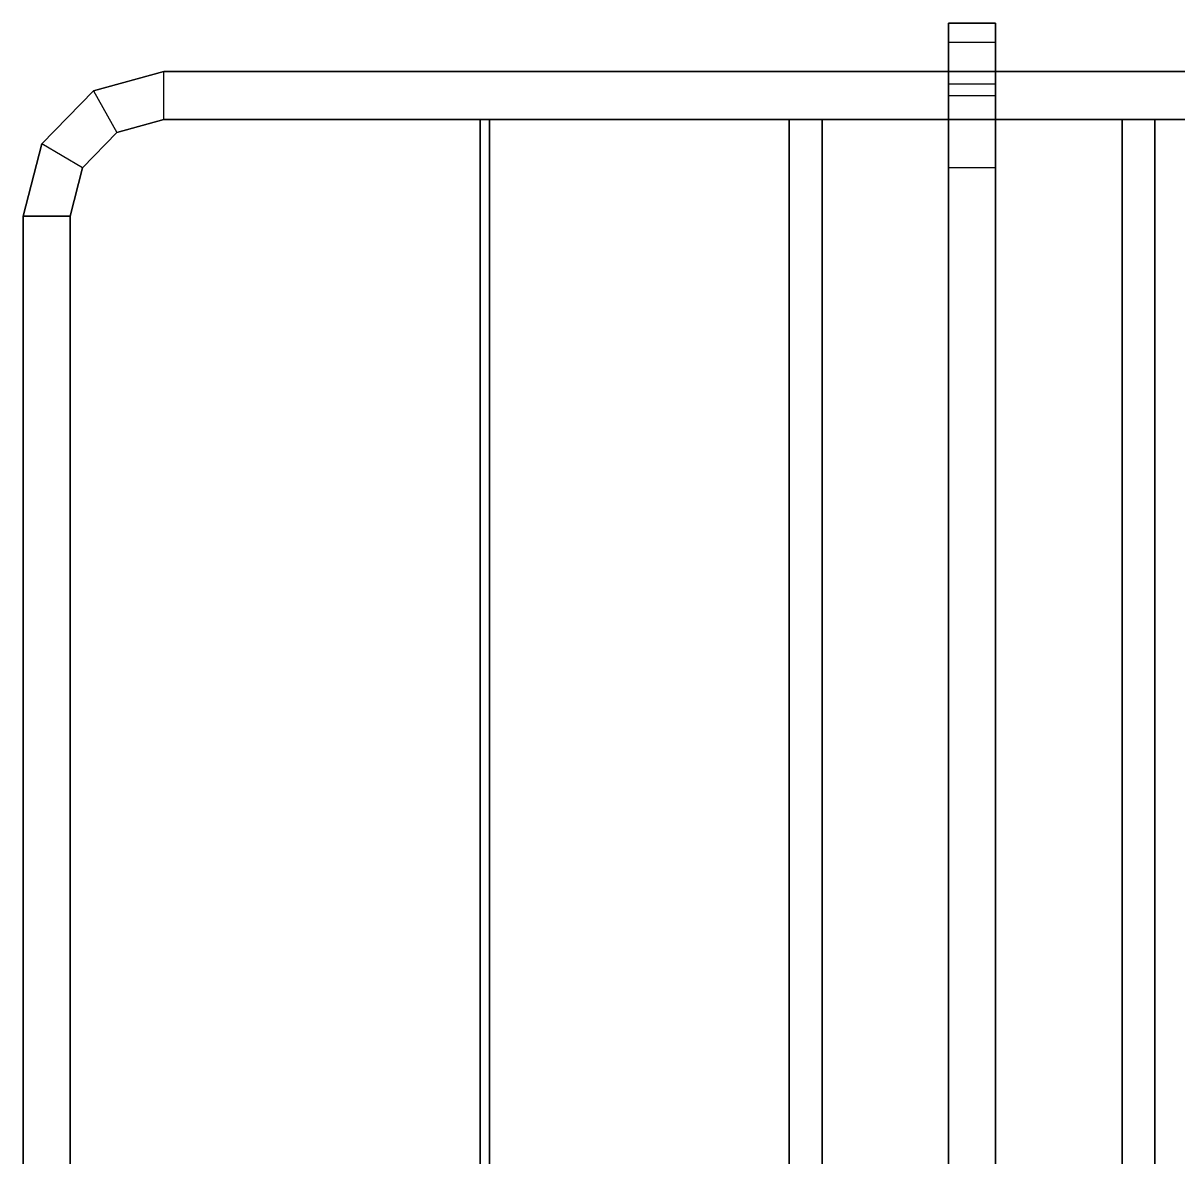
# Model space of a CAD drawing. Extents: x -5 to 335, y -500 to 0.
# Drawn here: x -4.9 to 90.9, y -125 to -31 of the extents above; entities that cross this region are included whole.
import ezdxf

# ---------------------------------------------------------------- set-up
doc = ezdxf.new("R2010")
doc.units = 0
doc.header["$MEASUREMENT"] = 0
doc.layers.add('ACESSORIO', color=7, linetype='CONTINUOUS')

msp = doc.modelspace()

# ---------------------------------------------------------------- linework, layer by layer
at = {"layer": 'ACESSORIO'}
for points in [[(75.78, -31, 130.23), (75.78, -31, 223.84), (71.89, -31, 223.84), (71.89, -31, 130.23)], [(71.89, -35, 130.23), (71.89, -31, 130.23), (71.89, -31, 223.84), (71.89, -35, 223.84)], [(75.78, -32.61, 124.13), (71.89, -32.61, 124.13), (71.89, -31, 130.23), (75.78, -31, 130.23)], [(71.89, -32.61, 124.13), (71.89, -36.07, 126.16), (71.89, -35, 130.23), (71.89, -31, 130.23)], [(75.78, -31, 450.73), (75.78, -31, 544.33), (71.89, -31, 544.33), (71.89, -31, 450.73)], [(71.89, -35, 450.73), (71.89, -31, 450.73), (71.89, -31, 544.33), (71.89, -35, 544.33)], [(75.78, -32.61, 444.62), (71.89, -32.61, 444.62), (71.89, -31, 450.73), (75.78, -31, 450.73)], [(71.89, -32.61, 444.62), (71.89, -36.07, 446.66), (71.89, -35, 450.73), (71.89, -31, 450.73)], [(75.78, -32.61, 765.12), (71.89, -32.61, 765.12), (71.89, -31, 771.22), (75.78, -31, 771.22)], [(75.78, -31, 771.22), (75.78, -31, 864.83), (71.89, -31, 864.83), (71.89, -31, 771.22)], [(71.89, -35, 771.22), (71.89, -31, 771.22), (71.89, -31, 864.83), (71.89, -35, 864.83)], [(71.89, -32.61, 765.12), (71.89, -36.07, 767.15), (71.89, -35, 771.22), (71.89, -31, 771.22)], [(71.89, -35, 1416.28), (71.89, -31, 1416.28), (71.89, -31, 1509.88), (71.89, -35, 1509.88)], [(75.78, -31, 1416.28), (75.78, -31, 1509.88), (71.89, -31, 1509.88), (71.89, -31, 1416.28)], [(75.78, -31, 1091.72), (75.78, -31, 1185.32), (71.89, -31, 1185.32), (71.89, -31, 1091.72)], [(71.89, -35, 1091.72), (71.89, -31, 1091.72), (71.89, -31, 1185.32), (71.89, -35, 1185.32)], [(75.78, -32.61, 1085.61), (71.89, -32.61, 1085.61), (71.89, -31, 1091.72), (75.78, -31, 1091.72)], [(71.89, -32.61, 1085.61), (71.89, -36.07, 1087.65), (71.89, -35, 1091.72), (71.89, -31, 1091.72)], [(75.78, -32.61, 1410.17), (71.89, -32.61, 1410.17), (71.89, -31, 1416.28), (75.78, -31, 1416.28)], [(71.89, -32.61, 1410.17), (71.89, -36.07, 1412.21), (71.89, -35, 1416.28), (71.89, -31, 1416.28)], [(75.78, -35, 223.84), (75.78, -35, 130.23), (75.78, -31, 130.23), (75.78, -31, 223.84)], [(75.78, -32.61, 124.13), (75.78, -36.07, 126.16), (75.78, -35, 130.23), (75.78, -31, 130.23)], [(75.78, -35, 544.33), (75.78, -35, 450.73), (75.78, -31, 450.73), (75.78, -31, 544.33)], [(75.78, -32.61, 444.62), (75.78, -36.07, 446.66), (75.78, -35, 450.73), (75.78, -31, 450.73)], [(75.78, -35, 864.83), (75.78, -35, 771.22), (75.78, -31, 771.22), (75.78, -31, 864.83)], [(75.78, -32.61, 765.12), (75.78, -36.07, 767.15), (75.78, -35, 771.22), (75.78, -31, 771.22)], [(75.78, -35, 1509.88), (75.78, -35, 1416.28), (75.78, -31, 1416.28), (75.78, -31, 1509.88)], [(75.78, -35, 1185.32), (75.78, -35, 1091.72), (75.78, -31, 1091.72), (75.78, -31, 1185.32)], [(75.78, -32.61, 1085.61), (75.78, -36.07, 1087.65), (75.78, -35, 1091.72), (75.78, -31, 1091.72)], [(75.78, -32.61, 1410.17), (75.78, -36.07, 1412.21), (75.78, -35, 1416.28), (75.78, -31, 1416.28)], [(71.89, -37, 119.66), (75.78, -37, 119.66), (75.78, -32.61, 124.13), (71.89, -32.61, 124.13)], [(71.89, -39, 123.18), (71.89, -37, 119.66), (71.89, -32.61, 124.13), (71.89, -36.07, 126.16)], [(71.89, -37, 440.16), (75.78, -37, 440.16), (75.78, -32.61, 444.62), (71.89, -32.61, 444.62)], [(71.89, -39, 443.68), (71.89, -37, 440.16), (71.89, -32.61, 444.62), (71.89, -36.07, 446.66)], [(71.89, -37, 760.65), (75.78, -37, 760.65), (75.78, -32.61, 765.12), (71.89, -32.61, 765.12)], [(71.89, -39, 764.17), (71.89, -37, 760.65), (71.89, -32.61, 765.12), (71.89, -36.07, 767.15)], [(71.89, -37, 1081.14), (75.78, -37, 1081.14), (75.78, -32.61, 1085.61), (71.89, -32.61, 1085.61)], [(71.89, -39, 1084.66), (71.89, -37, 1081.14), (71.89, -32.61, 1085.61), (71.89, -36.07, 1087.65)], [(71.89, -37, 1405.71), (75.78, -37, 1405.71), (75.78, -32.61, 1410.17), (71.89, -32.61, 1410.17)], [(71.89, -39, 1409.23), (71.89, -37, 1405.71), (71.89, -32.61, 1410.17), (71.89, -36.07, 1412.21)], [(75.78, -39, 123.18), (75.78, -37, 119.66), (75.78, -32.61, 124.13), (75.78, -36.07, 126.16)], [(75.78, -39, 443.68), (75.78, -37, 440.16), (75.78, -32.61, 444.62), (75.78, -36.07, 446.66)], [(75.78, -39, 764.17), (75.78, -37, 760.65), (75.78, -32.61, 765.12), (75.78, -36.07, 767.15)], [(75.78, -39, 1084.66), (75.78, -37, 1081.14), (75.78, -32.61, 1085.61), (75.78, -36.07, 1087.65)], [(75.78, -39, 1409.23), (75.78, -37, 1405.71), (75.78, -32.61, 1410.17), (75.78, -36.07, 1412.21)], [(0.98, -36.61, 223.84), (2.92, -40.07, 223.84), (6.81, -39, 223.84), (6.81, -35, 223.84)], [(0.98, -36.61, 219.77), (2.92, -40.07, 219.77), (6.81, -39, 219.77), (6.81, -35, 219.77)], [(0.98, -36.61, 219.77), (0.98, -36.61, 223.84), (6.81, -35, 223.84), (6.81, -35, 219.77)], [(0.98, -36.61, 170.93), (0.98, -36.61, 175), (6.81, -35, 175), (6.81, -35, 170.93)], [(0.98, -36.61, 170.93), (2.92, -40.07, 170.93), (6.81, -39, 170.93), (6.81, -35, 170.93)], [(0.98, -36.61, 175), (2.92, -40.07, 175), (6.81, -39, 175), (6.81, -35, 175)], [(0.98, -36.61, 126.16), (2.92, -40.07, 126.16), (6.81, -39, 126.16), (6.81, -35, 126.16)], [(0.98, -36.61, 122.09), (2.92, -40.07, 122.09), (6.81, -39, 122.09), (6.81, -35, 122.09)], [(0.98, -36.61, 122.09), (0.98, -36.61, 126.16), (6.81, -35, 126.16), (6.81, -35, 122.09)], [(0.98, -36.61, 860.76), (0.98, -36.61, 864.83), (6.81, -35, 864.83), (6.81, -35, 860.76)], [(0.98, -36.61, 860.76), (2.92, -40.07, 860.76), (6.81, -39, 860.76), (6.81, -35, 860.76)], [(0.98, -36.61, 864.83), (2.92, -40.07, 864.83), (6.81, -39, 864.83), (6.81, -35, 864.83)], [(0.98, -36.61, 811.92), (0.98, -36.61, 815.99), (6.81, -35, 815.99), (6.81, -35, 811.92)], [(0.98, -36.61, 811.92), (2.92, -40.07, 811.92), (6.81, -39, 811.92), (6.81, -35, 811.92)], [(0.98, -36.61, 815.99), (2.92, -40.07, 815.99), (6.81, -39, 815.99), (6.81, -35, 815.99)], [(0.98, -36.61, 767.15), (2.92, -40.07, 767.15), (6.81, -39, 767.15), (6.81, -35, 767.15)], [(0.98, -36.61, 763.08), (2.92, -40.07, 763.08), (6.81, -39, 763.08), (6.81, -35, 763.08)], [(0.98, -36.61, 763.08), (0.98, -36.61, 767.15), (6.81, -35, 767.15), (6.81, -35, 763.08)], [(0.98, -36.61, 544.33), (2.92, -40.07, 544.33), (6.81, -39, 544.33), (6.81, -35, 544.33)], [(0.98, -36.61, 540.26), (2.92, -40.07, 540.26), (6.81, -39, 540.26), (6.81, -35, 540.26)], [(0.98, -36.61, 540.26), (0.98, -36.61, 544.33), (6.81, -35, 544.33), (6.81, -35, 540.26)], [(0.98, -36.61, 495.49), (2.92, -40.07, 495.49), (6.81, -39, 495.49), (6.81, -35, 495.49)], [(0.98, -36.61, 491.42), (2.92, -40.07, 491.42), (6.81, -39, 491.42), (6.81, -35, 491.42)], [(0.98, -36.61, 491.42), (0.98, -36.61, 495.49), (6.81, -35, 495.49), (6.81, -35, 491.42)], [(0.98, -36.61, 442.59), (0.98, -36.61, 446.66), (6.81, -35, 446.66), (6.81, -35, 442.59)], [(0.98, -36.61, 442.59), (2.92, -40.07, 442.59), (6.81, -39, 442.59), (6.81, -35, 442.59)], [(0.98, -36.61, 446.66), (2.92, -40.07, 446.66), (6.81, -39, 446.66), (6.81, -35, 446.66)], [(0.98, -36.61, 1412.21), (2.92, -40.07, 1412.21), (6.81, -39, 1412.21), (6.81, -35, 1412.21)], [(0.98, -36.61, 1408.14), (2.92, -40.07, 1408.14), (6.81, -39, 1408.14), (6.81, -35, 1408.14)], [(0.98, -36.61, 1408.14), (0.98, -36.61, 1412.21), (6.81, -35, 1412.21), (6.81, -35, 1408.14)], [(0.98, -36.61, 1185.32), (2.92, -40.07, 1185.32), (6.81, -39, 1185.32), (6.81, -35, 1185.32)], [(0.98, -36.61, 1181.25), (2.92, -40.07, 1181.25), (6.81, -39, 1181.25), (6.81, -35, 1181.25)], [(0.98, -36.61, 1181.25), (0.98, -36.61, 1185.32), (6.81, -35, 1185.32), (6.81, -35, 1181.25)], [(0.98, -36.61, 1136.48), (2.92, -40.07, 1136.48), (6.81, -39, 1136.48), (6.81, -35, 1136.48)], [(0.98, -36.61, 1132.41), (2.92, -40.07, 1132.41), (6.81, -39, 1132.41), (6.81, -35, 1132.41)], [(0.98, -36.61, 1132.41), (0.98, -36.61, 1136.48), (6.81, -35, 1136.48), (6.81, -35, 1132.41)], [(0.98, -36.61, 1083.58), (0.98, -36.61, 1087.65), (6.81, -35, 1087.65), (6.81, -35, 1083.58)], [(0.98, -36.61, 1083.58), (2.92, -40.07, 1083.58), (6.81, -39, 1083.58), (6.81, -35, 1083.58)], [(0.98, -36.61, 1087.65), (2.92, -40.07, 1087.65), (6.81, -39, 1087.65), (6.81, -35, 1087.65)], [(0.98, -36.61, 1505.81), (0.98, -36.61, 1509.88), (6.81, -35, 1509.88), (6.81, -35, 1505.81)], [(0.98, -36.61, 1505.81), (2.92, -40.07, 1505.81), (6.81, -39, 1505.81), (6.81, -35, 1505.81)], [(0.98, -36.61, 1509.88), (2.92, -40.07, 1509.88), (6.81, -39, 1509.88), (6.81, -35, 1509.88)], [(0.98, -36.61, 1456.98), (0.98, -36.61, 1461.05), (6.81, -35, 1461.05), (6.81, -35, 1456.98)], [(0.98, -36.61, 1456.98), (2.92, -40.07, 1456.98), (6.81, -39, 1456.98), (6.81, -35, 1456.98)], [(0.98, -36.61, 1461.05), (2.92, -40.07, 1461.05), (6.81, -39, 1461.05), (6.81, -35, 1461.05)], [(6.81, -35, 122.09), (142.81, -35, 122.09), (142.81, -35, 126.16), (6.81, -35, 126.16)], [(142.81, -39, 122.09), (6.81, -39, 122.09), (6.81, -35, 122.09), (142.81, -35, 122.09)], [(6.81, -39, 126.16), (6.81, -35, 126.16), (142.81, -35, 126.16), (142.81, -39, 126.16)], [(6.81, -35, 170.93), (142.81, -35, 170.93), (142.81, -35, 175), (6.81, -35, 175)], [(142.81, -39, 170.93), (6.81, -39, 170.93), (6.81, -35, 170.93), (142.81, -35, 170.93)], [(6.81, -39, 175), (6.81, -35, 175), (142.81, -35, 175), (142.81, -39, 175)], [(6.81, -39, 223.84), (6.81, -35, 223.84), (142.81, -35, 223.84), (142.81, -39, 223.84)], [(142.81, -39, 219.77), (6.81, -39, 219.77), (6.81, -35, 219.77), (142.81, -35, 219.77)], [(6.81, -35, 219.77), (142.81, -35, 219.77), (142.81, -35, 223.84), (6.81, -35, 223.84)], [(6.81, -39, 495.49), (6.81, -35, 495.49), (142.81, -35, 495.49), (142.81, -39, 495.49)], [(6.81, -35, 442.59), (142.81, -35, 442.59), (142.81, -35, 446.66), (6.81, -35, 446.66)], [(142.81, -39, 442.59), (6.81, -39, 442.59), (6.81, -35, 442.59), (142.81, -35, 442.59)], [(6.81, -39, 446.66), (6.81, -35, 446.66), (142.81, -35, 446.66), (142.81, -39, 446.66)], [(142.81, -39, 491.42), (6.81, -39, 491.42), (6.81, -35, 491.42), (142.81, -35, 491.42)], [(6.81, -35, 491.42), (142.81, -35, 491.42), (142.81, -35, 495.49), (6.81, -35, 495.49)], [(6.81, -39, 544.33), (6.81, -35, 544.33), (142.81, -35, 544.33), (142.81, -39, 544.33)], [(142.81, -39, 540.26), (6.81, -39, 540.26), (6.81, -35, 540.26), (142.81, -35, 540.26)], [(6.81, -35, 540.26), (142.81, -35, 540.26), (142.81, -35, 544.33), (6.81, -35, 544.33)], [(6.81, -39, 767.15), (6.81, -35, 767.15), (142.81, -35, 767.15), (142.81, -39, 767.15)], [(142.81, -39, 763.08), (6.81, -39, 763.08), (6.81, -35, 763.08), (142.81, -35, 763.08)], [(6.81, -35, 763.08), (142.81, -35, 763.08), (142.81, -35, 767.15), (6.81, -35, 767.15)], [(6.81, -35, 860.76), (142.81, -35, 860.76), (142.81, -35, 864.83), (6.81, -35, 864.83)], [(142.81, -39, 860.76), (6.81, -39, 860.76), (6.81, -35, 860.76), (142.81, -35, 860.76)], [(6.81, -39, 864.83), (6.81, -35, 864.83), (142.81, -35, 864.83), (142.81, -39, 864.83)], [(6.81, -35, 811.92), (142.81, -35, 811.92), (142.81, -35, 815.99), (6.81, -35, 815.99)], [(142.81, -39, 811.92), (6.81, -39, 811.92), (6.81, -35, 811.92), (142.81, -35, 811.92)], [(6.81, -39, 815.99), (6.81, -35, 815.99), (142.81, -35, 815.99), (142.81, -39, 815.99)], [(6.81, -39, 1136.48), (6.81, -35, 1136.48), (142.81, -35, 1136.48), (142.81, -39, 1136.48)], [(142.81, -39, 1132.41), (6.81, -39, 1132.41), (6.81, -35, 1132.41), (142.81, -35, 1132.41)], [(6.81, -35, 1132.41), (142.81, -35, 1132.41), (142.81, -35, 1136.48), (6.81, -35, 1136.48)], [(6.81, -35, 1083.58), (142.81, -35, 1083.58), (142.81, -35, 1087.65), (6.81, -35, 1087.65)], [(142.81, -39, 1083.58), (6.81, -39, 1083.58), (6.81, -35, 1083.58), (142.81, -35, 1083.58)], [(6.81, -39, 1087.65), (6.81, -35, 1087.65), (142.81, -35, 1087.65), (142.81, -39, 1087.65)], [(6.81, -39, 1185.32), (6.81, -35, 1185.32), (142.81, -35, 1185.32), (142.81, -39, 1185.32)], [(142.81, -39, 1181.25), (6.81, -39, 1181.25), (6.81, -35, 1181.25), (142.81, -35, 1181.25)], [(6.81, -35, 1181.25), (142.81, -35, 1181.25), (142.81, -35, 1185.32), (6.81, -35, 1185.32)], [(6.81, -35, 1505.81), (142.81, -35, 1505.81), (142.81, -35, 1509.88), (6.81, -35, 1509.88)], [(142.81, -39, 1505.81), (6.81, -39, 1505.81), (6.81, -35, 1505.81), (142.81, -35, 1505.81)], [(6.81, -39, 1509.88), (6.81, -35, 1509.88), (142.81, -35, 1509.88), (142.81, -39, 1509.88)], [(6.81, -39, 1412.21), (6.81, -35, 1412.21), (142.81, -35, 1412.21), (142.81, -39, 1412.21)], [(142.81, -39, 1408.14), (6.81, -39, 1408.14), (6.81, -35, 1408.14), (142.81, -35, 1408.14)], [(6.81, -35, 1408.14), (142.81, -35, 1408.14), (142.81, -35, 1412.21), (6.81, -35, 1412.21)], [(6.81, -35, 1456.98), (142.81, -35, 1456.98), (142.81, -35, 1461.05), (6.81, -35, 1461.05)], [(142.81, -39, 1456.98), (6.81, -39, 1456.98), (6.81, -35, 1456.98), (142.81, -35, 1456.98)], [(6.81, -39, 1461.05), (6.81, -35, 1461.05), (142.81, -35, 1461.05), (142.81, -39, 1461.05)], [(71.89, -35, 130.23), (75.78, -35, 130.23), (75.78, -35, 223.84), (71.89, -35, 223.84)], [(71.89, -35, 130.23), (75.78, -35, 130.23), (75.78, -36.07, 126.16), (71.89, -36.07, 126.16)], [(71.89, -35, 450.73), (75.78, -35, 450.73), (75.78, -35, 544.33), (71.89, -35, 544.33)], [(71.89, -35, 450.73), (75.78, -35, 450.73), (75.78, -36.07, 446.66), (71.89, -36.07, 446.66)], [(71.89, -35, 771.22), (75.78, -35, 771.22), (75.78, -36.07, 767.15), (71.89, -36.07, 767.15)], [(71.89, -35, 771.22), (75.78, -35, 771.22), (75.78, -35, 864.83), (71.89, -35, 864.83)], [(71.89, -35, 1416.28), (75.78, -35, 1416.28), (75.78, -35, 1509.88), (71.89, -35, 1509.88)], [(71.89, -35, 1091.72), (75.78, -35, 1091.72), (75.78, -35, 1185.32), (71.89, -35, 1185.32)], [(71.89, -35, 1091.72), (75.78, -35, 1091.72), (75.78, -36.07, 1087.65), (71.89, -36.07, 1087.65)], [(71.89, -35, 1416.28), (75.78, -35, 1416.28), (75.78, -36.07, 1412.21), (71.89, -36.07, 1412.21)], [(75.78, -36.07, 126.16), (71.89, -36.07, 126.16), (71.89, -39, 123.18), (75.78, -39, 123.18)], [(75.78, -36.07, 446.66), (71.89, -36.07, 446.66), (71.89, -39, 443.68), (75.78, -39, 443.68)], [(75.78, -36.07, 767.15), (71.89, -36.07, 767.15), (71.89, -39, 764.17), (75.78, -39, 764.17)], [(75.78, -36.07, 1087.65), (71.89, -36.07, 1087.65), (71.89, -39, 1084.66), (75.78, -39, 1084.66)], [(75.78, -36.07, 1412.21), (71.89, -36.07, 1412.21), (71.89, -39, 1409.23), (75.78, -39, 1409.23)], [(-3.29, -41, 126.16), (-3.29, -41, 122.09), (0.98, -36.61, 122.09), (0.98, -36.61, 126.16)], [(0.08, -43, 122.09), (-3.29, -41, 122.09), (0.98, -36.61, 122.09), (2.92, -40.07, 122.09)], [(0.08, -43, 126.16), (-3.29, -41, 126.16), (0.98, -36.61, 126.16), (2.92, -40.07, 126.16)], [(-3.29, -41, 175), (-3.29, -41, 170.93), (0.98, -36.61, 170.93), (0.98, -36.61, 175)], [(0.08, -43, 170.93), (-3.29, -41, 170.93), (0.98, -36.61, 170.93), (2.92, -40.07, 170.93)], [(0.08, -43, 175), (-3.29, -41, 175), (0.98, -36.61, 175), (2.92, -40.07, 175)], [(-3.29, -41, 223.84), (-3.29, -41, 219.77), (0.98, -36.61, 219.77), (0.98, -36.61, 223.84)], [(0.08, -43, 223.84), (-3.29, -41, 223.84), (0.98, -36.61, 223.84), (2.92, -40.07, 223.84)], [(0.08, -43, 219.77), (-3.29, -41, 219.77), (0.98, -36.61, 219.77), (2.92, -40.07, 219.77)], [(-3.29, -41, 446.66), (-3.29, -41, 442.59), (0.98, -36.61, 442.59), (0.98, -36.61, 446.66)], [(0.08, -43, 442.59), (-3.29, -41, 442.59), (0.98, -36.61, 442.59), (2.92, -40.07, 442.59)], [(0.08, -43, 446.66), (-3.29, -41, 446.66), (0.98, -36.61, 446.66), (2.92, -40.07, 446.66)], [(0.08, -43, 495.49), (-3.29, -41, 495.49), (0.98, -36.61, 495.49), (2.92, -40.07, 495.49)], [(0.08, -43, 491.42), (-3.29, -41, 491.42), (0.98, -36.61, 491.42), (2.92, -40.07, 491.42)], [(-3.29, -41, 495.49), (-3.29, -41, 491.42), (0.98, -36.61, 491.42), (0.98, -36.61, 495.49)], [(-3.29, -41, 544.33), (-3.29, -41, 540.26), (0.98, -36.61, 540.26), (0.98, -36.61, 544.33)], [(0.08, -43, 544.33), (-3.29, -41, 544.33), (0.98, -36.61, 544.33), (2.92, -40.07, 544.33)], [(0.08, -43, 540.26), (-3.29, -41, 540.26), (0.98, -36.61, 540.26), (2.92, -40.07, 540.26)], [(0.08, -43, 767.15), (-3.29, -41, 767.15), (0.98, -36.61, 767.15), (2.92, -40.07, 767.15)], [(0.08, -43, 763.08), (-3.29, -41, 763.08), (0.98, -36.61, 763.08), (2.92, -40.07, 763.08)], [(-3.29, -41, 767.15), (-3.29, -41, 763.08), (0.98, -36.61, 763.08), (0.98, -36.61, 767.15)], [(-3.29, -41, 815.99), (-3.29, -41, 811.92), (0.98, -36.61, 811.92), (0.98, -36.61, 815.99)], [(0.08, -43, 811.92), (-3.29, -41, 811.92), (0.98, -36.61, 811.92), (2.92, -40.07, 811.92)], [(0.08, -43, 815.99), (-3.29, -41, 815.99), (0.98, -36.61, 815.99), (2.92, -40.07, 815.99)], [(0.08, -43, 860.76), (-3.29, -41, 860.76), (0.98, -36.61, 860.76), (2.92, -40.07, 860.76)], [(0.08, -43, 864.83), (-3.29, -41, 864.83), (0.98, -36.61, 864.83), (2.92, -40.07, 864.83)], [(-3.29, -41, 864.83), (-3.29, -41, 860.76), (0.98, -36.61, 860.76), (0.98, -36.61, 864.83)], [(-3.29, -41, 1087.65), (-3.29, -41, 1083.58), (0.98, -36.61, 1083.58), (0.98, -36.61, 1087.65)], [(0.08, -43, 1083.58), (-3.29, -41, 1083.58), (0.98, -36.61, 1083.58), (2.92, -40.07, 1083.58)], [(0.08, -43, 1087.65), (-3.29, -41, 1087.65), (0.98, -36.61, 1087.65), (2.92, -40.07, 1087.65)], [(0.08, -43, 1136.48), (-3.29, -41, 1136.48), (0.98, -36.61, 1136.48), (2.92, -40.07, 1136.48)], [(0.08, -43, 1132.41), (-3.29, -41, 1132.41), (0.98, -36.61, 1132.41), (2.92, -40.07, 1132.41)], [(-3.29, -41, 1136.48), (-3.29, -41, 1132.41), (0.98, -36.61, 1132.41), (0.98, -36.61, 1136.48)], [(-3.29, -41, 1185.32), (-3.29, -41, 1181.25), (0.98, -36.61, 1181.25), (0.98, -36.61, 1185.32)], [(0.08, -43, 1185.32), (-3.29, -41, 1185.32), (0.98, -36.61, 1185.32), (2.92, -40.07, 1185.32)], [(0.08, -43, 1181.25), (-3.29, -41, 1181.25), (0.98, -36.61, 1181.25), (2.92, -40.07, 1181.25)], [(0.08, -43, 1412.21), (-3.29, -41, 1412.21), (0.98, -36.61, 1412.21), (2.92, -40.07, 1412.21)], [(0.08, -43, 1408.14), (-3.29, -41, 1408.14), (0.98, -36.61, 1408.14), (2.92, -40.07, 1408.14)], [(-3.29, -41, 1412.21), (-3.29, -41, 1408.14), (0.98, -36.61, 1408.14), (0.98, -36.61, 1412.21)], [(-3.29, -41, 1461.05), (-3.29, -41, 1456.98), (0.98, -36.61, 1456.98), (0.98, -36.61, 1461.05)], [(0.08, -43, 1456.98), (-3.29, -41, 1456.98), (0.98, -36.61, 1456.98), (2.92, -40.07, 1456.98)], [(0.08, -43, 1461.05), (-3.29, -41, 1461.05), (0.98, -36.61, 1461.05), (2.92, -40.07, 1461.05)], [(0.08, -43, 1505.81), (-3.29, -41, 1505.81), (0.98, -36.61, 1505.81), (2.92, -40.07, 1505.81)], [(0.08, -43, 1509.88), (-3.29, -41, 1509.88), (0.98, -36.61, 1509.88), (2.92, -40.07, 1509.88)], [(-3.29, -41, 1509.88), (-3.29, -41, 1505.81), (0.98, -36.61, 1505.81), (0.98, -36.61, 1509.88)], [(75.78, -43, 118.02), (71.89, -43, 118.02), (71.89, -37, 119.66), (75.78, -37, 119.66)], [(71.89, -43, 118.02), (71.89, -43, 122.09), (71.89, -39, 123.18), (71.89, -37, 119.66)], [(75.78, -43, 438.52), (71.89, -43, 438.52), (71.89, -37, 440.16), (75.78, -37, 440.16)], [(71.89, -43, 438.52), (71.89, -43, 442.59), (71.89, -39, 443.68), (71.89, -37, 440.16)], [(75.78, -43, 759.01), (71.89, -43, 759.01), (71.89, -37, 760.65), (75.78, -37, 760.65)], [(71.89, -43, 759.01), (71.89, -43, 763.08), (71.89, -39, 764.17), (71.89, -37, 760.65)], [(75.78, -43, 1079.51), (71.89, -43, 1079.51), (71.89, -37, 1081.14), (75.78, -37, 1081.14)], [(71.89, -43, 1079.51), (71.89, -43, 1083.58), (71.89, -39, 1084.66), (71.89, -37, 1081.14)], [(75.78, -43, 1404.07), (71.89, -43, 1404.07), (71.89, -37, 1405.71), (75.78, -37, 1405.71)], [(71.89, -43, 1404.07), (71.89, -43, 1408.14), (71.89, -39, 1409.23), (71.89, -37, 1405.71)], [(75.78, -43, 118.02), (75.78, -43, 122.09), (75.78, -39, 123.18), (75.78, -37, 119.66)], [(75.78, -43, 438.52), (75.78, -43, 442.59), (75.78, -39, 443.68), (75.78, -37, 440.16)], [(75.78, -43, 759.01), (75.78, -43, 763.08), (75.78, -39, 764.17), (75.78, -37, 760.65)], [(75.78, -43, 1079.51), (75.78, -43, 1083.58), (75.78, -39, 1084.66), (75.78, -37, 1081.14)], [(75.78, -43, 1404.07), (75.78, -43, 1408.14), (75.78, -39, 1409.23), (75.78, -37, 1405.71)], [(6.81, -39, 223.84), (6.81, -39, 219.77), (2.92, -40.07, 219.77), (2.92, -40.07, 223.84)], [(6.81, -39, 175), (6.81, -39, 170.93), (2.92, -40.07, 170.93), (2.92, -40.07, 175)], [(6.81, -39, 126.16), (6.81, -39, 122.09), (2.92, -40.07, 122.09), (2.92, -40.07, 126.16)], [(6.81, -39, 864.83), (6.81, -39, 860.76), (2.92, -40.07, 860.76), (2.92, -40.07, 864.83)], [(6.81, -39, 815.99), (6.81, -39, 811.92), (2.92, -40.07, 811.92), (2.92, -40.07, 815.99)], [(6.81, -39, 767.15), (6.81, -39, 763.08), (2.92, -40.07, 763.08), (2.92, -40.07, 767.15)], [(6.81, -39, 544.33), (6.81, -39, 540.26), (2.92, -40.07, 540.26), (2.92, -40.07, 544.33)], [(6.81, -39, 495.49), (6.81, -39, 491.42), (2.92, -40.07, 491.42), (2.92, -40.07, 495.49)], [(6.81, -39, 446.66), (6.81, -39, 442.59), (2.92, -40.07, 442.59), (2.92, -40.07, 446.66)], [(6.81, -39, 1412.21), (6.81, -39, 1408.14), (2.92, -40.07, 1408.14), (2.92, -40.07, 1412.21)], [(6.81, -39, 1185.32), (6.81, -39, 1181.25), (2.92, -40.07, 1181.25), (2.92, -40.07, 1185.32)], [(6.81, -39, 1136.48), (6.81, -39, 1132.41), (2.92, -40.07, 1132.41), (2.92, -40.07, 1136.48)], [(6.81, -39, 1087.65), (6.81, -39, 1083.58), (2.92, -40.07, 1083.58), (2.92, -40.07, 1087.65)], [(6.81, -39, 1509.88), (6.81, -39, 1505.81), (2.92, -40.07, 1505.81), (2.92, -40.07, 1509.88)], [(6.81, -39, 1461.05), (6.81, -39, 1456.98), (2.92, -40.07, 1456.98), (2.92, -40.07, 1461.05)], [(6.81, -39, 126.16), (6.81, -39, 122.09), (142.81, -39, 122.09), (142.81, -39, 126.16)], [(6.81, -39, 175), (6.81, -39, 170.93), (142.81, -39, 170.93), (142.81, -39, 175)], [(6.81, -39, 223.84), (6.81, -39, 219.77), (142.81, -39, 219.77), (142.81, -39, 223.84)], [(6.81, -39, 446.66), (6.81, -39, 442.59), (142.81, -39, 442.59), (142.81, -39, 446.66)], [(6.81, -39, 495.49), (6.81, -39, 491.42), (142.81, -39, 491.42), (142.81, -39, 495.49)], [(6.81, -39, 544.33), (6.81, -39, 540.26), (142.81, -39, 540.26), (142.81, -39, 544.33)], [(6.81, -39, 767.15), (6.81, -39, 763.08), (142.81, -39, 763.08), (142.81, -39, 767.15)], [(6.81, -39, 864.83), (6.81, -39, 860.76), (142.81, -39, 860.76), (142.81, -39, 864.83)], [(6.81, -39, 815.99), (6.81, -39, 811.92), (142.81, -39, 811.92), (142.81, -39, 815.99)], [(6.81, -39, 1136.48), (6.81, -39, 1132.41), (142.81, -39, 1132.41), (142.81, -39, 1136.48)], [(6.81, -39, 1087.65), (6.81, -39, 1083.58), (142.81, -39, 1083.58), (142.81, -39, 1087.65)], [(6.81, -39, 1185.32), (6.81, -39, 1181.25), (142.81, -39, 1181.25), (142.81, -39, 1185.32)], [(6.81, -39, 1509.88), (6.81, -39, 1505.81), (142.81, -39, 1505.81), (142.81, -39, 1509.88)], [(6.81, -39, 1412.21), (6.81, -39, 1408.14), (142.81, -39, 1408.14), (142.81, -39, 1412.21)], [(6.81, -39, 1461.05), (6.81, -39, 1456.98), (142.81, -39, 1456.98), (142.81, -39, 1461.05)], [(33.04, -461, 122.09), (33.04, -461, 124.94), (33.04, -39, 124.94), (33.04, -39, 122.09)], [(33.81, -461, 124.94), (33.81, -39, 124.94), (33.04, -39, 124.94), (33.04, -461, 124.94)], [(33.04, -461, 122.09), (33.81, -461, 122.09), (33.81, -39, 122.09), (33.04, -39, 122.09)], [(33.04, -461, 442.59), (33.81, -461, 442.59), (33.81, -39, 442.59), (33.04, -39, 442.59)], [(33.81, -461, 445.44), (33.81, -39, 445.44), (33.04, -39, 445.44), (33.04, -461, 445.44)], [(33.04, -461, 442.59), (33.04, -461, 445.44), (33.04, -39, 445.44), (33.04, -39, 442.59)], [(33.04, -461, 763.08), (33.04, -461, 765.93), (33.04, -39, 765.93), (33.04, -39, 763.08)], [(33.81, -461, 765.93), (33.81, -39, 765.93), (33.04, -39, 765.93), (33.04, -461, 765.93)], [(33.04, -461, 763.08), (33.81, -461, 763.08), (33.81, -39, 763.08), (33.04, -39, 763.08)], [(33.04, -461, 1083.58), (33.81, -461, 1083.58), (33.81, -39, 1083.58), (33.04, -39, 1083.58)], [(33.81, -461, 1086.42), (33.81, -39, 1086.42), (33.04, -39, 1086.42), (33.04, -461, 1086.42)], [(33.04, -461, 1083.58), (33.04, -461, 1086.42), (33.04, -39, 1086.42), (33.04, -39, 1083.58)], [(33.04, -461, 1408.14), (33.04, -461, 1410.99), (33.04, -39, 1410.99), (33.04, -39, 1408.14)], [(33.81, -461, 1410.99), (33.81, -39, 1410.99), (33.04, -39, 1410.99), (33.04, -461, 1410.99)], [(33.04, -461, 1408.14), (33.81, -461, 1408.14), (33.81, -39, 1408.14), (33.04, -39, 1408.14)], [(33.81, -39, 122.09), (33.81, -461, 122.09), (33.81, -461, 124.94), (33.81, -39, 124.94)], [(33.81, -39, 442.59), (33.81, -461, 442.59), (33.81, -461, 445.44), (33.81, -39, 445.44)], [(33.81, -39, 763.08), (33.81, -461, 763.08), (33.81, -461, 765.93), (33.81, -39, 765.93)], [(33.81, -39, 1083.58), (33.81, -461, 1083.58), (33.81, -461, 1086.42), (33.81, -39, 1086.42)], [(33.81, -39, 1408.14), (33.81, -461, 1408.14), (33.81, -461, 1410.99), (33.81, -39, 1410.99)], [(58.68, -461, 122.09), (61.4, -461, 122.09), (61.4, -39, 122.09), (58.68, -39, 122.09)], [(61.4, -461, 124.94), (61.4, -39, 124.94), (58.68, -39, 124.94), (58.68, -461, 124.94)], [(58.68, -461, 122.09), (58.68, -461, 124.94), (58.68, -39, 124.94), (58.68, -39, 122.09)], [(58.68, -461, 442.59), (58.68, -461, 445.44), (58.68, -39, 445.44), (58.68, -39, 442.59)], [(61.4, -461, 445.44), (61.4, -39, 445.44), (58.68, -39, 445.44), (58.68, -461, 445.44)], [(58.68, -461, 442.59), (61.4, -461, 442.59), (61.4, -39, 442.59), (58.68, -39, 442.59)], [(58.68, -461, 763.08), (61.4, -461, 763.08), (61.4, -39, 763.08), (58.68, -39, 763.08)], [(61.4, -461, 765.93), (61.4, -39, 765.93), (58.68, -39, 765.93), (58.68, -461, 765.93)], [(58.68, -461, 763.08), (58.68, -461, 765.93), (58.68, -39, 765.93), (58.68, -39, 763.08)], [(58.68, -461, 1083.58), (58.68, -461, 1086.42), (58.68, -39, 1086.42), (58.68, -39, 1083.58)], [(61.4, -461, 1086.42), (61.4, -39, 1086.42), (58.68, -39, 1086.42), (58.68, -461, 1086.42)], [(58.68, -461, 1083.58), (61.4, -461, 1083.58), (61.4, -39, 1083.58), (58.68, -39, 1083.58)], [(58.68, -461, 1408.14), (61.4, -461, 1408.14), (61.4, -39, 1408.14), (58.68, -39, 1408.14)], [(61.4, -461, 1410.99), (61.4, -39, 1410.99), (58.68, -39, 1410.99), (58.68, -461, 1410.99)], [(58.68, -461, 1408.14), (58.68, -461, 1410.99), (58.68, -39, 1410.99), (58.68, -39, 1408.14)], [(61.4, -39, 122.09), (61.4, -461, 122.09), (61.4, -461, 124.94), (61.4, -39, 124.94)], [(61.4, -39, 442.59), (61.4, -461, 442.59), (61.4, -461, 445.44), (61.4, -39, 445.44)], [(61.4, -39, 763.08), (61.4, -461, 763.08), (61.4, -461, 765.93), (61.4, -39, 765.93)], [(61.4, -39, 1083.58), (61.4, -461, 1083.58), (61.4, -461, 1086.42), (61.4, -39, 1086.42)], [(61.4, -39, 1408.14), (61.4, -461, 1408.14), (61.4, -461, 1410.99), (61.4, -39, 1410.99)], [(71.89, -39, 123.18), (75.78, -39, 123.18), (75.78, -43, 122.09), (71.89, -43, 122.09)], [(71.89, -39, 443.68), (75.78, -39, 443.68), (75.78, -43, 442.59), (71.89, -43, 442.59)], [(71.89, -39, 764.17), (75.78, -39, 764.17), (75.78, -43, 763.08), (71.89, -43, 763.08)], [(71.89, -39, 1084.66), (75.78, -39, 1084.66), (75.78, -43, 1083.58), (71.89, -43, 1083.58)], [(71.89, -39, 1409.23), (75.78, -39, 1409.23), (75.78, -43, 1408.14), (71.89, -43, 1408.14)], [(86.27, -461, 122.09), (88.99, -461, 122.09), (88.99, -39, 122.09), (86.27, -39, 122.09)], [(88.99, -461, 124.94), (88.99, -39, 124.94), (86.27, -39, 124.94), (86.27, -461, 124.94)], [(86.27, -461, 122.09), (86.27, -461, 124.94), (86.27, -39, 124.94), (86.27, -39, 122.09)], [(86.27, -461, 442.59), (86.27, -461, 445.44), (86.27, -39, 445.44), (86.27, -39, 442.59)], [(88.99, -461, 445.44), (88.99, -39, 445.44), (86.27, -39, 445.44), (86.27, -461, 445.44)], [(86.27, -461, 442.59), (88.99, -461, 442.59), (88.99, -39, 442.59), (86.27, -39, 442.59)], [(86.27, -461, 763.08), (88.99, -461, 763.08), (88.99, -39, 763.08), (86.27, -39, 763.08)], [(88.99, -461, 765.93), (88.99, -39, 765.93), (86.27, -39, 765.93), (86.27, -461, 765.93)], [(86.27, -461, 763.08), (86.27, -461, 765.93), (86.27, -39, 765.93), (86.27, -39, 763.08)], [(86.27, -461, 1083.58), (86.27, -461, 1086.42), (86.27, -39, 1086.42), (86.27, -39, 1083.58)], [(88.99, -461, 1086.42), (88.99, -39, 1086.42), (86.27, -39, 1086.42), (86.27, -461, 1086.42)], [(86.27, -461, 1083.58), (88.99, -461, 1083.58), (88.99, -39, 1083.58), (86.27, -39, 1083.58)], [(86.27, -461, 1408.14), (88.99, -461, 1408.14), (88.99, -39, 1408.14), (86.27, -39, 1408.14)], [(88.99, -461, 1410.99), (88.99, -39, 1410.99), (86.27, -39, 1410.99), (86.27, -461, 1410.99)], [(86.27, -461, 1408.14), (86.27, -461, 1410.99), (86.27, -39, 1410.99), (86.27, -39, 1408.14)], [(88.99, -39, 122.09), (88.99, -461, 122.09), (88.99, -461, 124.94), (88.99, -39, 124.94)], [(88.99, -39, 442.59), (88.99, -461, 442.59), (88.99, -461, 445.44), (88.99, -39, 445.44)], [(88.99, -39, 763.08), (88.99, -461, 763.08), (88.99, -461, 765.93), (88.99, -39, 765.93)], [(88.99, -39, 1083.58), (88.99, -461, 1083.58), (88.99, -461, 1086.42), (88.99, -39, 1086.42)], [(88.99, -39, 1408.14), (88.99, -461, 1408.14), (88.99, -461, 1410.99), (88.99, -39, 1410.99)], [(2.92, -40.07, 122.09), (2.92, -40.07, 126.16), (0.08, -43, 126.16), (0.08, -43, 122.09)], [(2.92, -40.07, 170.93), (2.92, -40.07, 175), (0.08, -43, 175), (0.08, -43, 170.93)], [(2.92, -40.07, 219.77), (2.92, -40.07, 223.84), (0.08, -43, 223.84), (0.08, -43, 219.77)], [(2.92, -40.07, 442.59), (2.92, -40.07, 446.66), (0.08, -43, 446.66), (0.08, -43, 442.59)], [(2.92, -40.07, 491.42), (2.92, -40.07, 495.49), (0.08, -43, 495.49), (0.08, -43, 491.42)], [(2.92, -40.07, 540.26), (2.92, -40.07, 544.33), (0.08, -43, 544.33), (0.08, -43, 540.26)], [(2.92, -40.07, 763.08), (2.92, -40.07, 767.15), (0.08, -43, 767.15), (0.08, -43, 763.08)], [(2.92, -40.07, 811.92), (2.92, -40.07, 815.99), (0.08, -43, 815.99), (0.08, -43, 811.92)], [(2.92, -40.07, 860.76), (2.92, -40.07, 864.83), (0.08, -43, 864.83), (0.08, -43, 860.76)], [(2.92, -40.07, 1083.58), (2.92, -40.07, 1087.65), (0.08, -43, 1087.65), (0.08, -43, 1083.58)], [(2.92, -40.07, 1132.41), (2.92, -40.07, 1136.48), (0.08, -43, 1136.48), (0.08, -43, 1132.41)], [(2.92, -40.07, 1181.25), (2.92, -40.07, 1185.32), (0.08, -43, 1185.32), (0.08, -43, 1181.25)], [(2.92, -40.07, 1408.14), (2.92, -40.07, 1412.21), (0.08, -43, 1412.21), (0.08, -43, 1408.14)], [(2.92, -40.07, 1456.98), (2.92, -40.07, 1461.05), (0.08, -43, 1461.05), (0.08, -43, 1456.98)], [(2.92, -40.07, 1505.81), (2.92, -40.07, 1509.88), (0.08, -43, 1509.88), (0.08, -43, 1505.81)], [(-4.85, -47, 223.84), (-0.96, -47, 223.84), (0.08, -43, 223.84), (-3.29, -41, 223.84)], [(-4.85, -47, 219.77), (-0.96, -47, 219.77), (0.08, -43, 219.77), (-3.29, -41, 219.77)], [(-4.85, -47, 219.77), (-4.85, -47, 223.84), (-3.29, -41, 223.84), (-3.29, -41, 219.77)], [(-4.85, -47, 122.09), (-4.85, -47, 126.16), (-3.29, -41, 126.16), (-3.29, -41, 122.09)], [(-4.85, -47, 122.09), (-0.96, -47, 122.09), (0.08, -43, 122.09), (-3.29, -41, 122.09)], [(-4.85, -47, 126.16), (-0.96, -47, 126.16), (0.08, -43, 126.16), (-3.29, -41, 126.16)], [(-4.85, -47, 170.93), (-4.85, -47, 175), (-3.29, -41, 175), (-3.29, -41, 170.93)], [(-4.85, -47, 170.93), (-0.96, -47, 170.93), (0.08, -43, 170.93), (-3.29, -41, 170.93)], [(-4.85, -47, 175), (-0.96, -47, 175), (0.08, -43, 175), (-3.29, -41, 175)], [(-4.85, -47, 495.49), (-0.96, -47, 495.49), (0.08, -43, 495.49), (-3.29, -41, 495.49)], [(-4.85, -47, 491.42), (-0.96, -47, 491.42), (0.08, -43, 491.42), (-3.29, -41, 491.42)], [(-4.85, -47, 491.42), (-4.85, -47, 495.49), (-3.29, -41, 495.49), (-3.29, -41, 491.42)], [(-4.85, -47, 544.33), (-0.96, -47, 544.33), (0.08, -43, 544.33), (-3.29, -41, 544.33)], [(-4.85, -47, 540.26), (-0.96, -47, 540.26), (0.08, -43, 540.26), (-3.29, -41, 540.26)], [(-4.85, -47, 540.26), (-4.85, -47, 544.33), (-3.29, -41, 544.33), (-3.29, -41, 540.26)], [(-4.85, -47, 442.59), (-4.85, -47, 446.66), (-3.29, -41, 446.66), (-3.29, -41, 442.59)], [(-4.85, -47, 442.59), (-0.96, -47, 442.59), (0.08, -43, 442.59), (-3.29, -41, 442.59)], [(-4.85, -47, 446.66), (-0.96, -47, 446.66), (0.08, -43, 446.66), (-3.29, -41, 446.66)], [(-4.85, -47, 767.15), (-0.96, -47, 767.15), (0.08, -43, 767.15), (-3.29, -41, 767.15)], [(-4.85, -47, 763.08), (-0.96, -47, 763.08), (0.08, -43, 763.08), (-3.29, -41, 763.08)], [(-4.85, -47, 763.08), (-4.85, -47, 767.15), (-3.29, -41, 767.15), (-3.29, -41, 763.08)], [(-4.85, -47, 811.92), (-4.85, -47, 815.99), (-3.29, -41, 815.99), (-3.29, -41, 811.92)], [(-4.85, -47, 811.92), (-0.96, -47, 811.92), (0.08, -43, 811.92), (-3.29, -41, 811.92)], [(-4.85, -47, 815.99), (-0.96, -47, 815.99), (0.08, -43, 815.99), (-3.29, -41, 815.99)], [(-4.85, -47, 860.76), (-4.85, -47, 864.83), (-3.29, -41, 864.83), (-3.29, -41, 860.76)], [(-4.85, -47, 860.76), (-0.96, -47, 860.76), (0.08, -43, 860.76), (-3.29, -41, 860.76)], [(-4.85, -47, 864.83), (-0.96, -47, 864.83), (0.08, -43, 864.83), (-3.29, -41, 864.83)], [(-4.85, -47, 1083.58), (-4.85, -47, 1087.65), (-3.29, -41, 1087.65), (-3.29, -41, 1083.58)], [(-4.85, -47, 1083.58), (-0.96, -47, 1083.58), (0.08, -43, 1083.58), (-3.29, -41, 1083.58)], [(-4.85, -47, 1087.65), (-0.96, -47, 1087.65), (0.08, -43, 1087.65), (-3.29, -41, 1087.65)], [(-4.85, -47, 1136.48), (-0.96, -47, 1136.48), (0.08, -43, 1136.48), (-3.29, -41, 1136.48)], [(-4.85, -47, 1132.41), (-0.96, -47, 1132.41), (0.08, -43, 1132.41), (-3.29, -41, 1132.41)], [(-4.85, -47, 1132.41), (-4.85, -47, 1136.48), (-3.29, -41, 1136.48), (-3.29, -41, 1132.41)], [(-4.85, -47, 1412.21), (-0.96, -47, 1412.21), (0.08, -43, 1412.21), (-3.29, -41, 1412.21)], [(-4.85, -47, 1408.14), (-0.96, -47, 1408.14), (0.08, -43, 1408.14), (-3.29, -41, 1408.14)], [(-4.85, -47, 1408.14), (-4.85, -47, 1412.21), (-3.29, -41, 1412.21), (-3.29, -41, 1408.14)], [(-4.85, -47, 1185.32), (-0.96, -47, 1185.32), (0.08, -43, 1185.32), (-3.29, -41, 1185.32)], [(-4.85, -47, 1181.25), (-0.96, -47, 1181.25), (0.08, -43, 1181.25), (-3.29, -41, 1181.25)], [(-4.85, -47, 1181.25), (-4.85, -47, 1185.32), (-3.29, -41, 1185.32), (-3.29, -41, 1181.25)], [(-4.85, -47, 1456.98), (-0.96, -47, 1456.98), (0.08, -43, 1456.98), (-3.29, -41, 1456.98)], [(-4.85, -47, 1461.05), (-0.96, -47, 1461.05), (0.08, -43, 1461.05), (-3.29, -41, 1461.05)], [(-4.85, -47, 1456.98), (-4.85, -47, 1461.05), (-3.29, -41, 1461.05), (-3.29, -41, 1456.98)], [(-4.85, -47, 1505.81), (-0.96, -47, 1505.81), (0.08, -43, 1505.81), (-3.29, -41, 1505.81)], [(-4.85, -47, 1509.88), (-0.96, -47, 1509.88), (0.08, -43, 1509.88), (-3.29, -41, 1509.88)], [(-4.85, -47, 1505.81), (-4.85, -47, 1509.88), (-3.29, -41, 1509.88), (-3.29, -41, 1505.81)], [(0.08, -43, 223.84), (0.08, -43, 219.77), (-0.96, -47, 219.77), (-0.96, -47, 223.84)], [(0.08, -43, 126.16), (0.08, -43, 122.09), (-0.96, -47, 122.09), (-0.96, -47, 126.16)], [(0.08, -43, 175), (0.08, -43, 170.93), (-0.96, -47, 170.93), (-0.96, -47, 175)], [(0.08, -43, 495.49), (0.08, -43, 491.42), (-0.96, -47, 491.42), (-0.96, -47, 495.49)], [(0.08, -43, 544.33), (0.08, -43, 540.26), (-0.96, -47, 540.26), (-0.96, -47, 544.33)], [(0.08, -43, 446.66), (0.08, -43, 442.59), (-0.96, -47, 442.59), (-0.96, -47, 446.66)], [(0.08, -43, 767.15), (0.08, -43, 763.08), (-0.96, -47, 763.08), (-0.96, -47, 767.15)], [(0.08, -43, 815.99), (0.08, -43, 811.92), (-0.96, -47, 811.92), (-0.96, -47, 815.99)], [(0.08, -43, 864.83), (0.08, -43, 860.76), (-0.96, -47, 860.76), (-0.96, -47, 864.83)], [(0.08, -43, 1087.65), (0.08, -43, 1083.58), (-0.96, -47, 1083.58), (-0.96, -47, 1087.65)], [(0.08, -43, 1136.48), (0.08, -43, 1132.41), (-0.96, -47, 1132.41), (-0.96, -47, 1136.48)], [(0.08, -43, 1412.21), (0.08, -43, 1408.14), (-0.96, -47, 1408.14), (-0.96, -47, 1412.21)], [(0.08, -43, 1185.32), (0.08, -43, 1181.25), (-0.96, -47, 1181.25), (-0.96, -47, 1185.32)], [(0.08, -43, 1461.05), (0.08, -43, 1456.98), (-0.96, -47, 1456.98), (-0.96, -47, 1461.05)], [(0.08, -43, 1509.88), (0.08, -43, 1505.81), (-0.96, -47, 1505.81), (-0.96, -47, 1509.88)], [(71.89, -457, 118.02), (75.78, -457, 118.02), (75.78, -43, 118.02), (71.89, -43, 118.02)], [(75.78, -457, 122.09), (75.78, -43, 122.09), (71.89, -43, 122.09), (71.89, -457, 122.09)], [(71.89, -457, 118.02), (71.89, -457, 122.09), (71.89, -43, 122.09), (71.89, -43, 118.02)], [(71.89, -457, 438.52), (75.78, -457, 438.52), (75.78, -43, 438.52), (71.89, -43, 438.52)], [(75.78, -457, 442.59), (75.78, -43, 442.59), (71.89, -43, 442.59), (71.89, -457, 442.59)], [(71.89, -457, 438.52), (71.89, -457, 442.59), (71.89, -43, 442.59), (71.89, -43, 438.52)], [(71.89, -457, 759.01), (71.89, -457, 763.08), (71.89, -43, 763.08), (71.89, -43, 759.01)], [(75.78, -457, 763.08), (75.78, -43, 763.08), (71.89, -43, 763.08), (71.89, -457, 763.08)], [(71.89, -457, 759.01), (75.78, -457, 759.01), (75.78, -43, 759.01), (71.89, -43, 759.01)], [(71.89, -457, 1079.51), (75.78, -457, 1079.51), (75.78, -43, 1079.51), (71.89, -43, 1079.51)], [(75.78, -457, 1083.58), (75.78, -43, 1083.58), (71.89, -43, 1083.58), (71.89, -457, 1083.58)], [(71.89, -457, 1079.51), (71.89, -457, 1083.58), (71.89, -43, 1083.58), (71.89, -43, 1079.51)], [(71.89, -457, 1404.07), (71.89, -457, 1408.14), (71.89, -43, 1408.14), (71.89, -43, 1404.07)], [(75.78, -457, 1408.14), (75.78, -43, 1408.14), (71.89, -43, 1408.14), (71.89, -457, 1408.14)], [(71.89, -457, 1404.07), (75.78, -457, 1404.07), (75.78, -43, 1404.07), (71.89, -43, 1404.07)], [(75.78, -43, 118.02), (75.78, -457, 118.02), (75.78, -457, 122.09), (75.78, -43, 122.09)], [(75.78, -43, 438.52), (75.78, -457, 438.52), (75.78, -457, 442.59), (75.78, -43, 442.59)], [(75.78, -43, 759.01), (75.78, -457, 759.01), (75.78, -457, 763.08), (75.78, -43, 763.08)], [(75.78, -43, 1079.51), (75.78, -457, 1079.51), (75.78, -457, 1083.58), (75.78, -43, 1083.58)], [(75.78, -43, 1404.07), (75.78, -457, 1404.07), (75.78, -457, 1408.14), (75.78, -43, 1408.14)], [(-4.85, -453, 126.16), (-0.96, -453, 126.16), (-0.96, -47, 126.16), (-4.85, -47, 126.16)], [(-4.85, -47, 122.09), (-4.85, -453, 122.09), (-0.96, -453, 122.09), (-0.96, -47, 122.09)], [(-4.85, -453, 126.16), (-4.85, -453, 122.09), (-4.85, -47, 122.09), (-4.85, -47, 126.16)], [(-4.85, -453, 175), (-0.96, -453, 175), (-0.96, -47, 175), (-4.85, -47, 175)], [(-4.85, -47, 170.93), (-4.85, -453, 170.93), (-0.96, -453, 170.93), (-0.96, -47, 170.93)], [(-4.85, -453, 175), (-4.85, -453, 170.93), (-4.85, -47, 170.93), (-4.85, -47, 175)], [(-4.85, -453, 446.66), (-0.96, -453, 446.66), (-0.96, -47, 446.66), (-4.85, -47, 446.66)], [(-4.85, -47, 442.59), (-4.85, -453, 442.59), (-0.96, -453, 442.59), (-0.96, -47, 442.59)], [(-4.85, -453, 446.66), (-4.85, -453, 442.59), (-4.85, -47, 442.59), (-4.85, -47, 446.66)], [(-4.85, -453, 495.49), (-4.85, -453, 491.42), (-4.85, -47, 491.42), (-4.85, -47, 495.49)], [(-4.85, -47, 491.42), (-4.85, -453, 491.42), (-0.96, -453, 491.42), (-0.96, -47, 491.42)], [(-4.85, -453, 495.49), (-0.96, -453, 495.49), (-0.96, -47, 495.49), (-4.85, -47, 495.49)], [(-4.85, -453, 815.99), (-0.96, -453, 815.99), (-0.96, -47, 815.99), (-4.85, -47, 815.99)], [(-4.85, -47, 811.92), (-4.85, -453, 811.92), (-0.96, -453, 811.92), (-0.96, -47, 811.92)], [(-4.85, -453, 815.99), (-4.85, -453, 811.92), (-4.85, -47, 811.92), (-4.85, -47, 815.99)], [(-4.85, -453, 767.15), (-4.85, -453, 763.08), (-4.85, -47, 763.08), (-4.85, -47, 767.15)], [(-4.85, -47, 763.08), (-4.85, -453, 763.08), (-0.96, -453, 763.08), (-0.96, -47, 763.08)], [(-4.85, -453, 767.15), (-0.96, -453, 767.15), (-0.96, -47, 767.15), (-4.85, -47, 767.15)], [(-4.85, -453, 1087.65), (-0.96, -453, 1087.65), (-0.96, -47, 1087.65), (-4.85, -47, 1087.65)], [(-4.85, -47, 1083.58), (-4.85, -453, 1083.58), (-0.96, -453, 1083.58), (-0.96, -47, 1083.58)], [(-4.85, -453, 1087.65), (-4.85, -453, 1083.58), (-4.85, -47, 1083.58), (-4.85, -47, 1087.65)], [(-4.85, -453, 1136.48), (-4.85, -453, 1132.41), (-4.85, -47, 1132.41), (-4.85, -47, 1136.48)], [(-4.85, -47, 1132.41), (-4.85, -453, 1132.41), (-0.96, -453, 1132.41), (-0.96, -47, 1132.41)], [(-4.85, -453, 1136.48), (-0.96, -453, 1136.48), (-0.96, -47, 1136.48), (-4.85, -47, 1136.48)], [(-4.85, -453, 1461.05), (-0.96, -453, 1461.05), (-0.96, -47, 1461.05), (-4.85, -47, 1461.05)], [(-4.85, -47, 1456.98), (-4.85, -453, 1456.98), (-0.96, -453, 1456.98), (-0.96, -47, 1456.98)], [(-4.85, -453, 1461.05), (-4.85, -453, 1456.98), (-4.85, -47, 1456.98), (-4.85, -47, 1461.05)], [(-4.85, -453, 1412.21), (-4.85, -453, 1408.14), (-4.85, -47, 1408.14), (-4.85, -47, 1412.21)], [(-4.85, -47, 1408.14), (-4.85, -453, 1408.14), (-0.96, -453, 1408.14), (-0.96, -47, 1408.14)], [(-4.85, -453, 1412.21), (-0.96, -453, 1412.21), (-0.96, -47, 1412.21), (-4.85, -47, 1412.21)], [(-4.85, -47, 544.33), (-4.85, -47, 540.26), (-4.85, -158, 540.26), (-4.85, -158, 544.33)], [(-4.85, -158, 540.26), (-4.85, -47, 540.26), (-0.96, -47, 540.26), (-0.96, -158, 540.26)], [(-4.85, -47, 544.33), (-0.96, -47, 544.33), (-0.96, -158, 544.33), (-4.85, -158, 544.33)], [(-4.85, -47, 864.83), (-0.96, -47, 864.83), (-0.96, -158, 864.83), (-4.85, -158, 864.83)], [(-4.85, -158, 860.76), (-4.85, -47, 860.76), (-0.96, -47, 860.76), (-0.96, -158, 860.76)], [(-4.85, -47, 864.83), (-4.85, -47, 860.76), (-4.85, -158, 860.76), (-4.85, -158, 864.83)], [(-4.85, -47, 223.84), (-4.85, -47, 219.77), (-4.85, -158, 219.77), (-4.85, -158, 223.84)], [(-4.85, -158, 219.77), (-4.85, -47, 219.77), (-0.96, -47, 219.77), (-0.96, -158, 219.77)], [(-4.85, -47, 223.84), (-0.96, -47, 223.84), (-0.96, -158, 223.84), (-4.85, -158, 223.84)], [(-4.85, -47, 1509.88), (-0.96, -47, 1509.88), (-0.96, -158, 1509.88), (-4.85, -158, 1509.88)], [(-4.85, -158, 1505.81), (-4.85, -47, 1505.81), (-0.96, -47, 1505.81), (-0.96, -158, 1505.81)], [(-4.85, -47, 1509.88), (-4.85, -47, 1505.81), (-4.85, -158, 1505.81), (-4.85, -158, 1509.88)], [(-4.85, -47, 1185.32), (-4.85, -47, 1181.25), (-4.85, -158, 1181.25), (-4.85, -158, 1185.32)], [(-4.85, -158, 1181.25), (-4.85, -47, 1181.25), (-0.96, -47, 1181.25), (-0.96, -158, 1181.25)], [(-4.85, -47, 1185.32), (-0.96, -47, 1185.32), (-0.96, -158, 1185.32), (-4.85, -158, 1185.32)], [(-0.96, -453, 122.09), (-0.96, -47, 122.09), (-0.96, -47, 126.16), (-0.96, -453, 126.16)], [(-0.96, -453, 170.93), (-0.96, -47, 170.93), (-0.96, -47, 175), (-0.96, -453, 175)], [(-0.96, -453, 442.59), (-0.96, -47, 442.59), (-0.96, -47, 446.66), (-0.96, -453, 446.66)], [(-0.96, -453, 491.42), (-0.96, -47, 491.42), (-0.96, -47, 495.49), (-0.96, -453, 495.49)], [(-0.96, -453, 811.92), (-0.96, -47, 811.92), (-0.96, -47, 815.99), (-0.96, -453, 815.99)], [(-0.96, -453, 763.08), (-0.96, -47, 763.08), (-0.96, -47, 767.15), (-0.96, -453, 767.15)], [(-0.96, -453, 1083.58), (-0.96, -47, 1083.58), (-0.96, -47, 1087.65), (-0.96, -453, 1087.65)], [(-0.96, -453, 1132.41), (-0.96, -47, 1132.41), (-0.96, -47, 1136.48), (-0.96, -453, 1136.48)], [(-0.96, -453, 1456.98), (-0.96, -47, 1456.98), (-0.96, -47, 1461.05), (-0.96, -453, 1461.05)], [(-0.96, -453, 1408.14), (-0.96, -47, 1408.14), (-0.96, -47, 1412.21), (-0.96, -453, 1412.21)], [(-0.96, -47, 540.26), (-0.96, -158, 540.26), (-0.96, -158, 544.33), (-0.96, -47, 544.33)], [(-0.96, -47, 860.76), (-0.96, -158, 860.76), (-0.96, -158, 864.83), (-0.96, -47, 864.83)], [(-0.96, -47, 219.77), (-0.96, -158, 219.77), (-0.96, -158, 223.84), (-0.96, -47, 223.84)], [(-0.96, -47, 1505.81), (-0.96, -158, 1505.81), (-0.96, -158, 1509.88), (-0.96, -47, 1509.88)], [(-0.96, -47, 1181.25), (-0.96, -158, 1181.25), (-0.96, -158, 1185.32), (-0.96, -47, 1185.32)]]:
    msp.add_3dface(points, dxfattribs=at)

doc.saveas('drawing.dxf')
